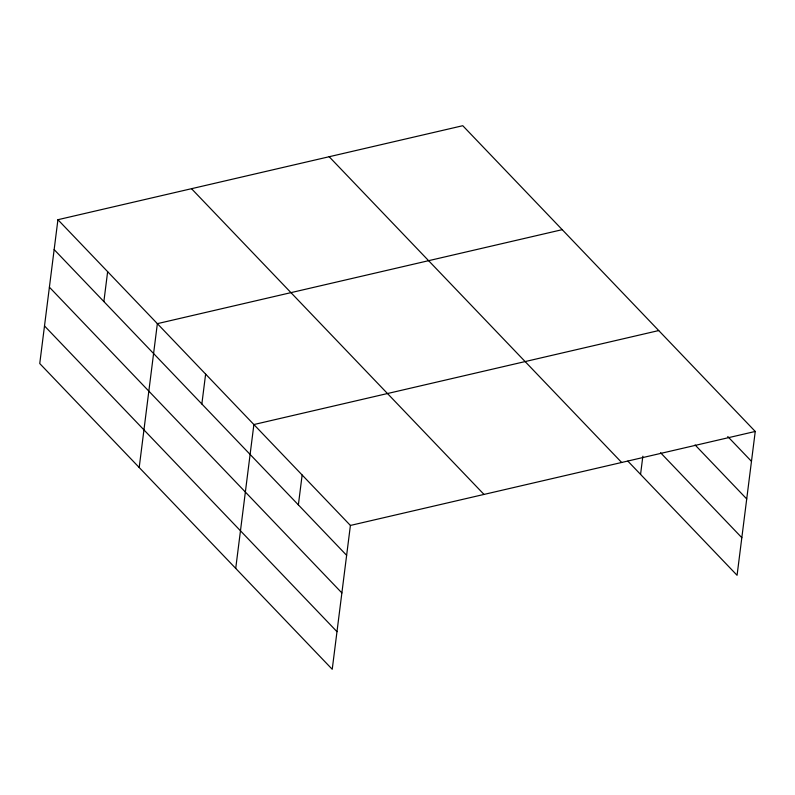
<?xml version="1.0" encoding="UTF-8"?>
<svg xmlns="http://www.w3.org/2000/svg" width="795" height="795" viewBox="0 0 795 795"><rect width="100%" height="100%" fill="white"/><g stroke="black" fill="none" stroke-linecap="round" stroke-linejoin="round"><path stroke-width="1.19" d="M57.926 219.708L39.75 363.544L332.231 669.291L350.406 525.445L57.926 219.708L462.769 125.709L755.25 431.456L737.074 575.292L627.861 461.12M103.867 301.563L107.643 271.681M139.195 467.5L157.36 323.654L562.214 229.666M201.851 403.989L205.627 374.107M235.718 568.395L253.883 424.55L658.727 330.561M298.373 504.885L302.14 475.003M640.561 474.396L642.857 456.201M350.406 525.445L755.25 431.456M727.773 436.554L751.474 461.339M695.078 444.952L746.724 498.942M660.546 452.723L741.834 537.688M329.17 156.734L621.65 462.471M191.516 188.693L484.006 494.43M54.149 249.59L346.63 555.327M49.399 287.194L341.88 592.931M44.5 325.94L336.981 631.677"/></g></svg>
